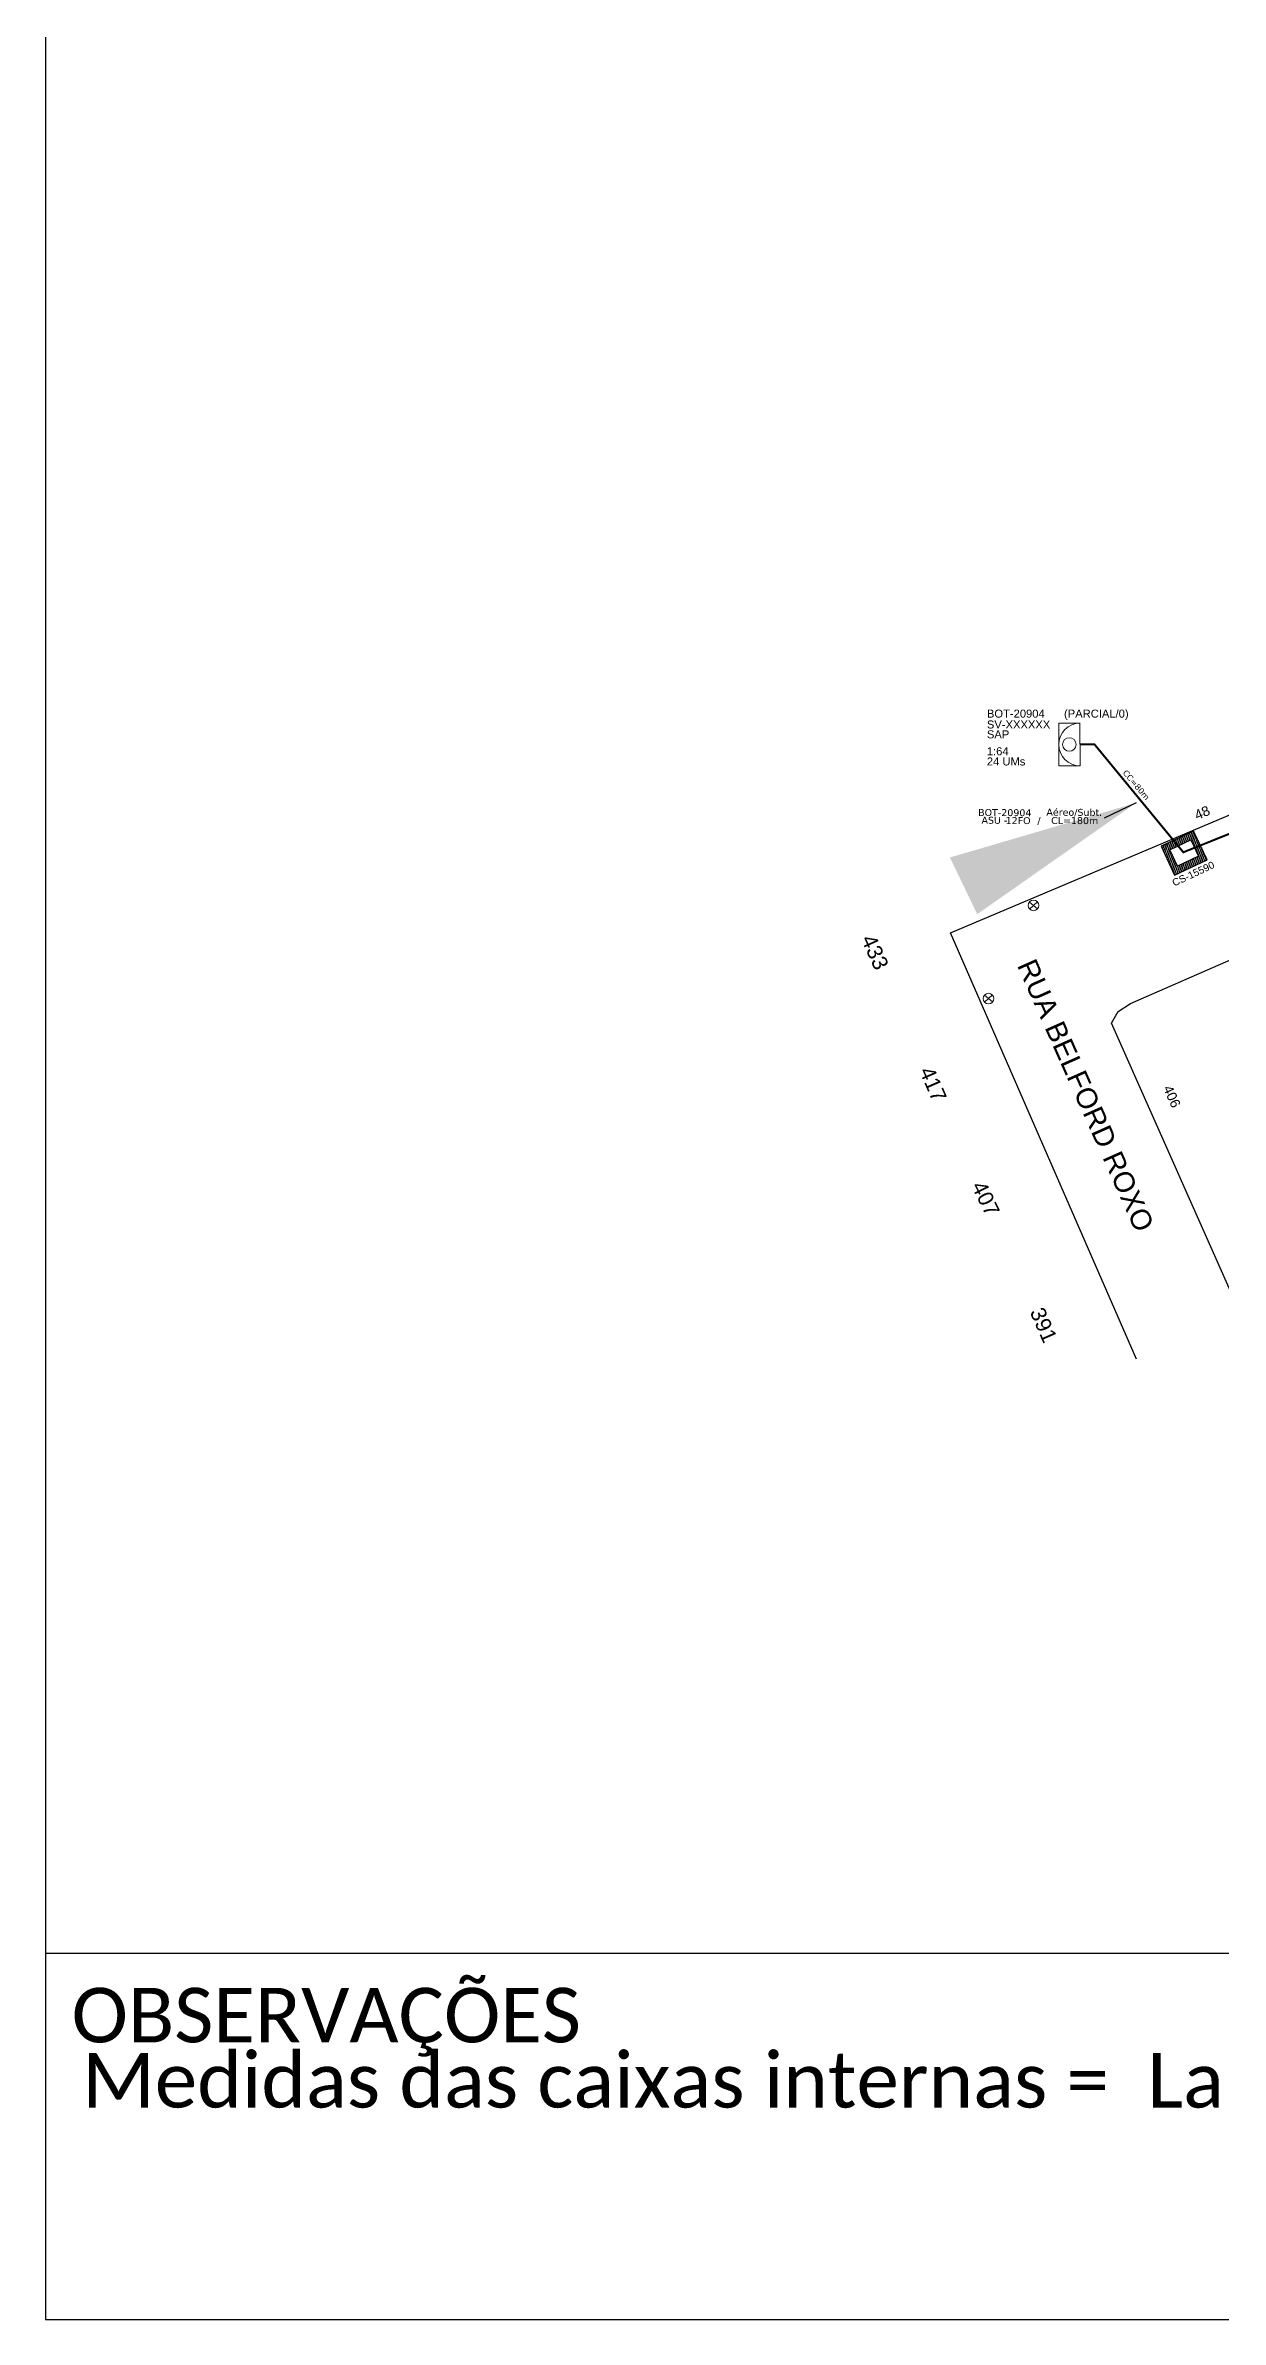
# Model space of a CAD drawing. Header units: millimetres. Extents: x -5590 to 21534, y -8869 to 17871.
# Drawn here: x -5589.7 to -5436.3, y 17276.9 to 17573.9 of the extents above; entities that cross this region are included whole.
import ezdxf
from ezdxf.enums import TextEntityAlignment as Align

# ---------------------------------------------------------------- set-up
doc = ezdxf.new("R2010")
doc.units = ezdxf.units.MM
doc.header["$LTSCALE"] = 0.03
doc.linetypes.add('PHANTOM2', pattern=[1.25, 0.625, -0.125, 0.125, -0.125, 0.125, -0.125])
for name, color, linetype in [('10.1-Caixas Subterrâneas', 5, 'Continuous'), ('CAP a instalar', 1, 'FENCELINE1'), ('Comprimeto de lance', 7, 'Continuous'), ('EXTRA', 50, 'Continuous'), ('label_cabos', 7, 'Continuous'), ('Legenda', 1, 'Continuous'), ('MUB', 252, 'Continuous'), ('Segmento de Logradouro Texto', 12, 'Continuous'), ('surveys', 7, 'Continuous')]:
    doc.layers.add(name, color=color, linetype=linetype)
for name, color, linetype, lineweight in [('10.4-Postes', 1, 'Continuous', 0), ("20.0-LEGENDA DOS CDO'S", 1, 'Continuous', 0), ('20.1-CDO_INTERIOR', 1, 'Continuous', 0)]:
    doc.layers.add(name, color=color, linetype=linetype, lineweight=lineweight)
doc.styles.add('ARIAL', font='arial.ttf')
doc.styles.add('siredit', font='verdana.ttf')
doc.styles.add('WMF-Calibri0', font='calibri.ttf')
doc.linetypes.add('FENCELINE1', pattern='A,0.25,-0.1,[133,ltypeshp.shx,S=0.1,R=0,X=-0.1,Y=0],-0.1,1', length=1.45)
doc.dimstyles.new('CC', dxfattribs={"dimtxt": 1, "dimasz": 2, "dimexe": 0.18, "dimexo": 0.0625, "dimgap": 0.09, "dimtad": 0, "dimdec": 0, "dimrnd": 1, "dimzin": 0, "dimdsep": 46, "dimtxsty": 'siredit', "dimblk": 'NONE', "dimcen": 0, "dimse1": 1, "dimse2": 1, "dimsd1": 1, "dimsd2": 1, "dimclrt": 7, "dimadec": 0, "dimazin": 0, "dimtfac": 1, "dimtdec": 0, "dimtofl": 0, "dimtmove": 0, "dimatfit": 3, "dimfxl": 0, "dimtolj": 1, "dimtzin": 0, "dimarcsym": 0})

# ---------------------------------------------------------------- blocks, each defined once
blk = doc.blocks.new('POLE_POLE')
at = {"layer": '10.4-Postes', "color": 1, "linetype": 'PHANTOM2'}
for points in [[(-0.0000079, 0.0000038), (0.0000075, -0.0000086)], [(0.000007, 0.0000043), (-0.0000074, -0.0000091)]]:
    blk.add_lwpolyline(points, dxfattribs=at)
at = {"layer": '10.4-Postes', "color": 1}
blk.add_circle((-0.0000002, -0.0000024), 0.00000987, dxfattribs=at)
blk = doc.blocks.new('CDOI_CT_ESQ')
at = {"layer": '20.1-CDO_INTERIOR', "color": 0, "lineweight": 18}
blk.add_lwpolyline([(-2.12, -2.13), (-2.12, 2.12), (0, 2.12), (0.01, -2.13)], close=True, dxfattribs=at)
blk.add_circle((-1.06, 0), 0.68, dxfattribs=at)
blk.add_arc((0.01, 0), 2.13, 90.0276, 270.0276, dxfattribs=at)
at = {"layer": "20.0-LEGENDA DOS CDO'S", "color": 0, "style": 'ARIAL'}
for tag, p in [('CDO_N', (-9.3, 2.69)), ('SURVEY', (-9.3, 1.6)), ('SAP', (-9.3, 0.61)), ('1:XX', (-9.31, -1.08)), ('UMS', (-9.31, -2.09))]:
    blk.add_attdef(tag, p, '', height=0.68, rotation=359.9724, dxfattribs=at)
blk.add_attdef('FIBRAS_UTILIZADAS', text='', height=0.68, rotation=359.9724, dxfattribs=at).set_placement((-1.59, 2.69), align=Align.CENTER)
blk = doc.blocks.new('*X44')
at = {"color": 0, "linetype": 'Continuous'}
for p, q in [((-1.25, 0.34099), (-0.49099, 1.1)), ((-1.25, 0.517767), (-0.667767, 1.1)), ((-1.25, 0.694544), (-0.844544, 1.1)), ((-1.25, 0.87132), (-1.02132, 1.1)), ((-1.25, 1.048097), (-1.198097, 1.1)), ((-1.25, 0.164214), (-0.8035, 0.610714)), ((-1.25, -0.012563), (-0.8035, 0.433937)), ((-1.25, -0.18934), (-0.8035, 0.25716)), ((-1.25, -0.366117), (-0.8035, 0.080383)), ((-0.789214, 0.625), (-0.314214, 1.1)), ((-0.612437, 0.625), (-0.137437, 1.1)), ((-0.43566, 0.625), (0.03934, 1.1)), ((-0.258883, 0.625), (0.216117, 1.1)), ((-0.082107, 0.625), (0.392893, 1.1)), ((0.09467, 0.625), (0.56967, 1.1)), ((0.271447, 0.625), (0.746447, 1.1)), ((0.448223, 0.625), (0.923223, 1.1)), ((0.625, 0.625), (1.1, 1.1)), ((0.801777, 0.625), (1.25, 1.073223)), ((0.8035, 0.449947), (1.25, 0.896447)), ((0.8035, 0.27317), (1.25, 0.71967)), ((0.8035, 0.096393), (1.25, 0.542893)), ((0.8035, -0.080383), (1.25, 0.366117)), ((0.8035, -0.25716), (1.25, 0.18934)), ((0.8035, -0.433937), (1.25, 0.012563)), ((-1.25, -0.542893), (-0.8035, -0.096393)), ((-1.25, -0.71967), (-0.8035, -0.27317)), ((-1.25, -0.896447), (-0.8035, -0.449947)), ((-1.25, -1.073223), (-0.801777, -0.625)), ((-1.1, -1.1), (-0.625, -0.625)), ((-0.923223, -1.1), (-0.448223, -0.625)), ((-0.746447, -1.1), (-0.271447, -0.625)), ((-0.56967, -1.1), (-0.09467, -0.625)), ((-0.392893, -1.1), (0.082107, -0.625)), ((-0.216117, -1.1), (0.258883, -0.625)), ((-0.03934, -1.1), (0.43566, -0.625)), ((0.137437, -1.1), (0.612437, -0.625)), ((0.314214, -1.1), (0.789214, -0.625)), ((0.49099, -1.1), (1.25, -0.34099)), ((0.667767, -1.1), (1.25, -0.517767)), ((0.8035, -0.610714), (1.25, -0.164214)), ((0.844544, -1.1), (1.25, -0.694544)), ((1.02132, -1.1), (1.25, -0.87132)), ((1.198097, -1.1), (1.25, -1.048097))]:
    blk.add_line(p, q, dxfattribs=at)
blk = doc.blocks.new('MANHOLE_MQ')
at = {"color": 0, "linetype": 'Continuous'}
for p, q in [((0.00000623, 0.00000569), (-0.00000627, 0.00000569)), ((-0.00000627, 0.00000569), (-0.00000627, -0.00000531)), ((-0.00000404, 0.00000331), (0.00000399, 0.00000331)), ((-0.00000404, -0.00000294), (-0.00000404, 0.00000331)), ((0.00000399, 0.00000331), (0.00000399, -0.00000294)), ((0.00000623, -0.00000531), (0.00000623, 0.00000569)), ((-0.00000627, -0.00000531), (0.00000623, -0.00000531)), ((0.00000399, -0.00000294), (-0.00000404, -0.00000294)), ((0.00000399, -0.00000294), (0.00000399, -0.00000294))]:
    blk.add_line(p, q, dxfattribs=at)
at = {"color": 0, "linetype": 'Continuous', "xscale": 5e-06, "yscale": 5e-06, "zscale": 1e-05}
blk.add_blockref('*X44', (-0.00000002, 0.00000019), dxfattribs=at)
blk = doc.blocks.new('LEGENDA DOS CABOS')
at = {"layer": 'EXTRA', "color": 0, "style": 'siredit'}
for tag, p in [('ID', (4.6, 0.97)), ('XX', (9.03, 0.97))]:
    blk.add_attdef(tag, text='', height=0.48, rotation=359.69, dxfattribs=at).set_placement(p, align=Align.MIDDLE_CENTER)
at = {"layer": 'Legenda', "color": 0, "style": 'siredit'}
for tag, p in [('TIPO_CABO', (1.31, 0)), ('CABO', (4.69, -0.05)), ('/', (6.81, -0.05)), ('METROS', (10.03, -0.05))]:
    blk.add_attdef(tag, text='', height=0.8, rotation=359.69, dxfattribs=at).set_placement(p, align=Align.MIDDLE_CENTER)
blk = doc.blocks.new('_None')

msp = doc.modelspace()

# ---------------------------------------------------------------- linework, layer by layer
for points in [[(-5589.74, 17276.89), (-4751.18, 17276.89), (-4751.18, 17870.89), (-5589.74, 17870.89), (-5589.74, 17276.89)], [(-5589.74, 17324.73), (-5233.79, 17324.73)]]:
    msp.add_lwpolyline(points)
at = {"layer": 'CAP a instalar', "color": 252, "linetype": 'FENCELINE1', "ltscale": 5, "const_width": 0.265}
msp.add_lwpolyline([(-5454.64, 17482.6), (-5452.73, 17482.6), (-5441.14, 17468.52), (-5404.54, 17483.18), (-5373.59, 17496.24), (-5344.39, 17508.7), (-5339.52, 17509.67), (-5337.39, 17510.96)], dxfattribs=at)
at = {"layer": 'MUB'}
for points in [[(-5447.26, 17402.33), (-5471.56, 17457.99), (-5311.14, 17525.8)], [(-5432.88, 17406.51), (-5450.5, 17446.22), (-5449.66, 17447.72), (-5448.04, 17448.75), (-5325.44, 17502.37), (-5321.89, 17502.26), (-5319.87, 17500.98), (-5317.82, 17498.54), (-5303.62, 17465.29)]]:
    msp.add_lwpolyline(points, dxfattribs=at)

# ---------------------------------------------------------------- block references
at = {"layer": '10.1-Caixas Subterrâneas', "color": 30, "xscale": 376047.4781081382, "yscale": 376047.4781081382, "zscale": 376047.4781081382, "rotation": 205.0462007797069}
msp.add_blockref('MANHOLE_MQ', (-5441.08, 17468.48), dxfattribs=at)
at = {"layer": '10.4-Postes', "color": 1, "xscale": 70234.72108643486, "yscale": 70234.72108643486, "zscale": 70234.72108643486}
for p in [(-5460.69, 17461.75), (-5466.57, 17449.58)]:
    msp.add_blockref('POLE_POLE', p, dxfattribs=at)
at = {"layer": '20.1-CDO_INTERIOR', "color": 8}
ref = msp.add_blockref('CDOI_CT_ESQ', (-5454.64, 17482.6), dxfattribs=dict(at, xscale=1.306587844330893, yscale=1.306587844330893, zscale=1.306587844330893))
ref.add_attrib('CDO_N', 'BOT-20904', (-5466.79, 17486.11), dxfattribs={"layer": "20.0-LEGENDA DOS CDO'S", "color": 8, "height": 1.045, "rotation": 359.9724, "style": 'ARIAL'})
ref.add_attrib('FIBRAS_UTILIZADAS', '(PARCIAL/0)', (-5456.72, 17486.11), dxfattribs={"layer": "20.0-LEGENDA DOS CDO'S", "color": 8, "height": 1.0453, "rotation": 359.9724, "style": 'ARIAL'})
ref.add_attrib('SURVEY', 'SV-XXXXXX', (-5466.79, 17484.69), dxfattribs={"layer": "20.0-LEGENDA DOS CDO'S", "color": 8, "height": 1.045, "rotation": 359.9724, "style": 'ARIAL'})
ref.add_attrib('SAP', 'SAP', (-5466.79, 17483.4), dxfattribs={"layer": "20.0-LEGENDA DOS CDO'S", "color": 8, "height": 1.045, "rotation": 359.9724, "style": 'ARIAL'})
ref.add_attrib('1:XX', '1:64', (-5466.8, 17481.19), dxfattribs={"layer": "20.0-LEGENDA DOS CDO'S", "color": 8, "height": 1.045, "rotation": 359.9724, "style": 'ARIAL'})
ref.add_attrib('UMS', '24 UMs', (-5466.8, 17479.86), dxfattribs={"layer": "20.0-LEGENDA DOS CDO'S", "color": 8, "height": 1.045, "rotation": 359.9724, "style": 'ARIAL'})
at = {"layer": 'label_cabos', "color": 0, "lineweight": 0}
ref = msp.add_blockref('LEGENDA DOS CABOS', (-5468.28, 17472.23), dxfattribs=dict(at, xscale=0.9020845800741026, yscale=0.9020845800741026, zscale=0.9020845800741026))
ref.add_attrib('ID', 'BOT-20904', dxfattribs={"color": 0, "height": 0.902, "rotation": 359.69, "style": 'siredit'}).set_placement((-5464.46, 17473.7), align=Align.MIDDLE_CENTER)
ref.add_attrib('CABO', '12FO', dxfattribs={"color": 0, "height": 0.902, "rotation": 359.69, "style": 'siredit'}).set_placement((-5462.72, 17472.66), align=Align.MIDDLE_CENTER)
ref.add_attrib('METROS', 'CL=180m', dxfattribs={"color": 0, "height": 0.902, "rotation": 359.69, "style": 'siredit'}).set_placement((-5455.33, 17472.66), align=Align.MIDDLE_CENTER)
ref.add_attrib('XX', 'Aéreo/Subt.', dxfattribs={"color": 0, "height": 0.9021, "rotation": 359.69, "style": 'siredit'}).set_placement((-5455.38, 17473.74), align=Align.MIDDLE_CENTER)
ref.add_attrib('/', '/', dxfattribs={"color": 0, "height": 0.902, "rotation": 359.69, "style": 'siredit'}).set_placement((-5459.99, 17472.66), align=Align.MIDDLE_CENTER)
ref.add_attrib('TIPO_CABO', 'ASU -', dxfattribs={"color": 0, "height": 0.902, "rotation": 359.69, "style": 'siredit'}).set_placement((-5465.81, 17472.7), align=Align.MIDDLE_CENTER)

# ---------------------------------------------------------------- texts
at = {"style": 'WMF-Calibri0'}
msp.add_text('OBSERVAÇÕES', height=7.1308, dxfattribs=at).set_placement((-5586.33, 17313.08))
at = {"insert": (-5584.97, 17311.7), "char_height": 7.1308, "width": 658.8434, "attachment_point": 1, "style": 'WMF-Calibri0'}
msp.add_mtext('Medidas das caixas internas =  Largura x Altura x Profundidade (cm)', dxfattribs=at)
at = {"layer": '10.1-Caixas Subterrâneas', "color": 30, "style": 'ARIAL'}
msp.add_text('CS-15590', height=0.941, rotation=25.0462, dxfattribs=at).set_placement((-5442.32, 17464.04))
at = {"layer": 'Comprimeto de lance', "ltscale": 0.5, "insert": (-5447.29, 17477.3), "char_height": 0.774, "width": 9.2915, "attachment_point": 5, "rotation": 310.1611, "style": 'siredit'}
msp.add_mtext('\\A1;CC=80m', dxfattribs=at)
at = {"layer": 'Segmento de Logradouro Texto', "style": 'ARIAL'}
msp.add_text('RUA BELFORD ROXO', height=2.6604, rotation=293.9768, dxfattribs=at).set_placement((-5462.9, 17453.78))
at = {"layer": 'surveys', "style": 'ARIAL'}
for s, height, rotation, p in [('48', 1.277, 23.457, (-5438.68, 17473.69)), ('433', 1.995, 294.0013, (-5481.4, 17455.48)), ('417', 1.995, 293.6014, (-5473.81, 17438.23)), ('406', 1.277, 293.9817, (-5442.62, 17436.63)), ('407', 1.995, 295.8812, (-5466.94, 17423.29)), ('391', 1.995, 293.6809, (-5459.38, 17406.78))]:
    msp.add_text(s, height=height, rotation=rotation, dxfattribs=at).set_placement(p, align=Align.MIDDLE_CENTER)

# ---------------------------------------------------------------- leaders
at = {"layer": 'label_cabos'}
msp.add_leader([(-5447.31, 17474.97), (-5451.49, 17472.96)], dimstyle='CC', override={"dimasz": 25, "dimgap": 0.09, "dimtad": 0}, dxfattribs=at)

doc.saveas('drawing.dxf')
